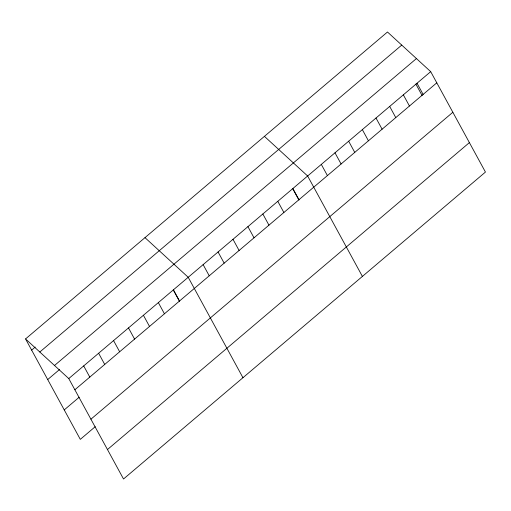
<?xml version="1.0" encoding="UTF-8"?>
<svg xmlns="http://www.w3.org/2000/svg" width="511" height="511" viewBox="0 0 511 511"><rect width="100%" height="100%" fill="white"/><g stroke="black" fill="none" stroke-linecap="round" stroke-linejoin="round"><path stroke-width="0.77" d="M25.55 338.934L387.479 32.008L430.696 71.642L485.45 172.066L123.521 478.992L68.768 378.574L25.55 338.934L80.304 439.358L95.231 426.691M31.644 350.112L35.227 347.071M39.813 352.015L401.742 45.089M54.511 365.493L416.433 58.567M47.702 379.564L59.646 369.434M68.768 378.574L430.696 71.642M74.868 389.752L436.796 82.82M64.245 409.905L79.173 397.245M90.92 419.199L452.848 112.273M107.463 449.546L469.392 142.614M264.423 136.36L307.641 176.001L362.395 276.419M144.983 237.647L188.208 277.288L242.955 377.706M417.027 83.242L423.121 94.42M415.877 84.098L422.131 95.557M403.351 94.835L409.445 106.013M389.682 106.429L395.776 117.607M376.007 118.028L382.1 129.2M362.337 129.622L368.431 140.8M348.662 141.215L354.755 152.393M334.986 152.808L341.086 163.986M321.317 164.408L327.41 175.586M292.822 188.45L299.076 199.916M292.714 188.661L298.807 199.839M277.786 201.321L283.88 212.499M262.852 213.981L268.952 225.159M247.924 226.641L254.018 237.819M232.997 239.301L239.091 250.479M218.063 251.968L224.163 263.146M203.135 264.628L209.229 275.806M173.389 289.737L179.636 301.203M173.28 289.948L179.374 301.126M158.346 302.608L164.44 313.786M143.419 315.268L149.512 326.446M128.491 327.928L134.585 339.106M113.557 340.588L119.651 351.766M98.629 353.254L104.723 364.432M83.702 365.914L89.795 377.092"/></g></svg>
